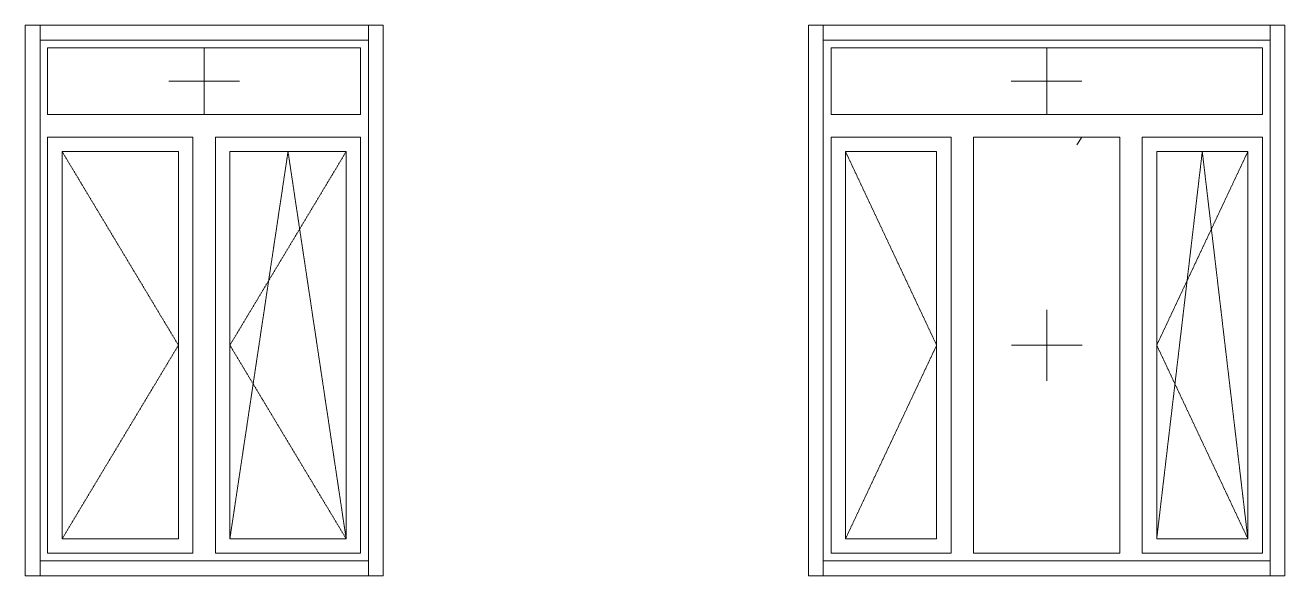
# Model space of a CAD drawing. Header units: millimetres. Extents: x -515342 to 330399, y -224905 to 507333.
# Drawn here: x 224269 to 228526, y -46969 to -45109 of the extents above; entities that cross this region are included whole.
import ezdxf

# ---------------------------------------------------------------- set-up
doc = ezdxf.new("R2010")
doc.units = ezdxf.units.MM
doc.linetypes.add('ASVP_Штриховая_ш2 п1', pattern=[3, 2, -1])
doc.layers.get('0').update_dxf_attribs({"lineweight": 0})
for name, color, linetype, lineweight in [('Витраж', 7, 'Continuous', 0), ('Окна', 7, 'Continuous', 0), ('Окна открывание', 7, 'Continuous', 0)]:
    doc.layers.add(name, color=color, linetype=linetype, lineweight=lineweight)
pattern_1 = [(236.31, (7704.1, 1244.6), (-1777.996, -3556), [641.07, -5769.6]), (236.31, (7739.7, 1137.9), (-1777.996, -3556), [384.64, -6026.03]), (236.31, (7526.3, 1137.9), (-1777.996, -3556), [384.64, -6026.03])]

# ---------------------------------------------------------------- blocks, each defined once
blk = doc.blocks.new('Окно_ПВХ_2Створки_1Фрамуга-верх - АР_Окно_ОП_1820_h_х11700_2ст1фр-в-V140-Фасад А_-Д')
at = {"layer": 'Окна'}
for p, q in [((5468.9, 5944), (4410.9, 5944)), ((4410.9, 5944), (4410.9, 5718)), ((5468.9, 5718), (5468.9, 5944)), ((5468.9, 5718), (4410.9, 5718)), ((4901.9, 5642), (4410.9, 5642)), ((4410.9, 5642), (4410.9, 4236)), ((4901.9, 4236), (4901.9, 5642)), ((5468.9, 5642), (4977.9, 5642)), ((4977.9, 4236), (4977.9, 5642)), ((5468.9, 4236), (5468.9, 5642)), ((4459.9, 5593), (4459.9, 4285)), ((4852.9, 5593), (4459.9, 5593)), ((4852.9, 5593), (4852.9, 4285)), ((5026.9, 5593), (5026.9, 4285)), ((5419.9, 5593), (5026.9, 5593)), ((5419.9, 5593), (5419.9, 4285)), ((4459.9, 4285), (4852.9, 4285)), ((5026.9, 4285), (5419.9, 4285)), ((4410.9, 4236), (4901.9, 4236)), ((4977.9, 4236), (5468.9, 4236))]:
    blk.add_line(p, q, dxfattribs=at)
at = {"layer": 'Окна открывание', "linetype": 'ASVP_Штриховая_ш2 п1'}
for p, q in [((4939.9, 5718), (4939.9, 5944)), ((5059.9, 5831), (4819.9, 5831)), ((4459.9, 5593), (4852.9, 4939)), ((5223.4, 5593), (5026.9, 4285)), ((5419.9, 5593), (5026.9, 4939)), ((5419.9, 4285), (5223.4, 5593)), ((4852.9, 4939), (4459.9, 4285)), ((5026.9, 4939), (5419.9, 4285))]:
    blk.add_line(p, q, dxfattribs=at)
blk = doc.blocks.new('Окно_ПВХ_3Створки_1Фрамуга-верх - АР_Окно_ОП_1820_h_х1570_3ст2фр-в-V150-Фасад А_-Д')
at = {"layer": 'Окна'}
h = blk.add_hatch(dxfattribs=at)
h.set_pattern_fill('FP_50', color=256, style=0, pattern_type=2)
h.set_pattern_definition(pattern_1)
h.paths.add_polyline_path([(7340.6, 4285), (7415.9, 4285), (7415.9, 5593), (7107.9, 5593), (7107.9, 4285)])
at = {"layer": 'Окна открывание'}
h = blk.add_hatch(dxfattribs=at)
h.set_pattern_fill('FP_50', color=256, style=0, pattern_type=2)
h.set_pattern_definition(pattern_1)
h.paths.add_polyline_path([(7540.9, 4236), (8034.9, 4236), (8034.9, 5642), (7540.9, 5642), (7540.9, 4287.4)])
at = {"layer": 'Окна'}
for p, q in [((8516.9, 5944), (7058.9, 5944)), ((7058.9, 5944), (7058.9, 5718)), ((8516.9, 5718), (8516.9, 5944)), ((8516.9, 5718), (7058.9, 5718)), ((7464.9, 5642), (7058.9, 5642)), ((7058.9, 5642), (7058.9, 4236)), ((7464.9, 4236), (7464.9, 5642)), ((8034.9, 5642), (7540.9, 5642)), ((7540.9, 4236), (7540.9, 5642)), ((8034.9, 4236), (8034.9, 5642)), ((8516.9, 5642), (8110.9, 5642)), ((8110.9, 4236), (8110.9, 5642)), ((8516.9, 4236), (8516.9, 5642)), ((7107.9, 5593), (7107.9, 4285)), ((7415.9, 5593), (7107.9, 5593)), ((7415.9, 5593), (7415.9, 4285)), ((8159.9, 5593), (8159.9, 4285)), ((8467.9, 5593), (8159.9, 5593)), ((8467.9, 5593), (8467.9, 4285)), ((7107.9, 4285), (7415.9, 4285)), ((8159.9, 4285), (8467.9, 4285)), ((7058.9, 4236), (7464.9, 4236)), ((7540.9, 4236), (8034.9, 4236)), ((8110.9, 4236), (8516.9, 4236))]:
    blk.add_line(p, q, dxfattribs=at)
at = {"layer": 'Окна открывание', "linetype": 'ASVP_Штриховая_ш2 п1'}
for p, q in [((7787.9, 5718), (7787.9, 5944)), ((7667.9, 5831), (7907.9, 5831)), ((7107.9, 5593), (7415.9, 4939)), ((8313.9, 5593), (8159.9, 4285)), ((8467.9, 5593), (8159.9, 4939)), ((8467.9, 4285), (8313.9, 5593)), ((7787.9, 4819), (7787.9, 5059)), ((7415.9, 4939), (7107.9, 4285)), ((7907.9, 4939), (7667.9, 4939)), ((8159.9, 4939), (8467.9, 4285))]:
    blk.add_line(p, q, dxfattribs=at)
blk = doc.blocks.new('Прямоугольный импост - АР_Откос_Металлический_50х330 Белый Правый-9899491-Фасад А_-Д')
at = {"layer": 'Витраж'}
for p, q in [((10080.8, 2570), (10080.8, 2620)), ((10080.8, 2620), (11190.8, 2620)), ((11190.8, 2620), (11190.8, 2570)), ((10080.8, 2570), (11190.8, 2570))]:
    blk.add_line(p, q, dxfattribs=at)
blk = doc.blocks.new('Прямоугольный импост - АР_Откос_Металлический_50х330 Белый Левый-9898759-Фасад А_-Д')
at = {"layer": 'Витраж'}
for p, q in [((10080.8, 760), (10080.8, 810)), ((11190.8, 810), (10080.8, 810)), ((11190.8, 810), (11190.8, 760)), ((11190.8, 760), (10080.8, 760))]:
    blk.add_line(p, q, dxfattribs=at)
blk = doc.blocks.new('Прямоугольный импост - АР_Откос_Металлический_50х330 Белый Правый-9899492-Фасад А_-Д')
at = {"layer": 'Витраж'}
for p, q in [((11190.8, 2620), (11240.8, 2620)), ((11190.8, 2620), (11190.8, 760)), ((11240.8, 2620), (11240.8, 760)), ((11240.8, 760), (11190.8, 760))]:
    blk.add_line(p, q, dxfattribs=at)
blk = doc.blocks.new('Прямоугольный импост - АР_Откос_Металлический_50х330 Белый Левый-9898760-Фасад А_-Д')
at = {"layer": 'Витраж'}
for p, q in [((10030.8, 2620), (10080.8, 2620)), ((10030.8, 760), (10030.8, 2620)), ((10080.8, 760), (10080.8, 2620)), ((10080.8, 760), (10030.8, 760))]:
    blk.add_line(p, q, dxfattribs=at)
blk = doc.blocks.new('Прямоугольный импост - АР_Откос_Металлический_50х330 Белый Правый-9899495-Фасад А_-Д')
at = {"layer": 'Витраж'}
for p, q in [((7032.9, 5970), (7032.9, 6020)), ((7032.9, 6020), (8542.9, 6020)), ((8542.9, 6020), (8542.9, 5970)), ((7032.9, 5970), (8542.9, 5970))]:
    blk.add_line(p, q, dxfattribs=at)
blk = doc.blocks.new('Прямоугольный импост - АР_Откос_Металлический_50х330 Белый Левый-9898763-Фасад А_-Д')
at = {"layer": 'Витраж'}
for p, q in [((7032.9, 4160), (7032.9, 4210)), ((8542.9, 4210), (7032.9, 4210)), ((8542.9, 4210), (8542.9, 4160)), ((8542.9, 4160), (7032.9, 4160))]:
    blk.add_line(p, q, dxfattribs=at)
blk = doc.blocks.new('СД_Люблино_Фасады_rvt-2-Фасад А_-Д')
at = {"layer": 'Витраж', "lineweight": 9}
for name, p in [('Прямоугольный импост - АР_Откос_Металлический_50х330 Белый Левый-9898760-Фасад А_-Д', (-5695.8, 3400)), ('Прямоугольный импост - АР_Откос_Металлический_50х330 Белый Правый-9899491-Фасад А_-Д', (-5695.8, 3400)), ('Прямоугольный импост - АР_Откос_Металлический_50х330 Белый Правый-9899492-Фасад А_-Д', (-5695.8, 3400)), ('Прямоугольный импост - АР_Откос_Металлический_50х330 Белый Левый-9898760-Фасад А_-Д', (-3047.9, 3400)), ('Прямоугольный импост - АР_Откос_Металлический_50х330 Белый Правый-9899495-Фасад А_-Д', (0, 0)), ('Прямоугольный импост - АР_Откос_Металлический_50х330 Белый Правый-9899492-Фасад А_-Д', (-2647.9, 3400)), ('Прямоугольный импост - АР_Откос_Металлический_50х330 Белый Левый-9898759-Фасад А_-Д', (-5695.8, 3400)), ('Прямоугольный импост - АР_Откос_Металлический_50х330 Белый Левый-9898763-Фасад А_-Д', (0, 0))]:
    blk.add_blockref(name, p, dxfattribs=at)
at = {"layer": 'Окна', "lineweight": 9}
for name in ['Окно_ПВХ_2Створки_1Фрамуга-верх - АР_Окно_ОП_1820_h_х11700_2ст1фр-в-V140-Фасад А_-Д', 'Окно_ПВХ_3Створки_1Фрамуга-верх - АР_Окно_ОП_1820_h_х1570_3ст2фр-в-V150-Фасад А_-Д']:
    blk.add_blockref(name, (0, 0), dxfattribs=at)

msp = doc.modelspace()

# ---------------------------------------------------------------- block references
msp.add_blockref('СД_Люблино_Фасады_rvt-2-Фасад А_-Д', (219933.6471, -51129.182))

doc.saveas('drawing.dxf')
